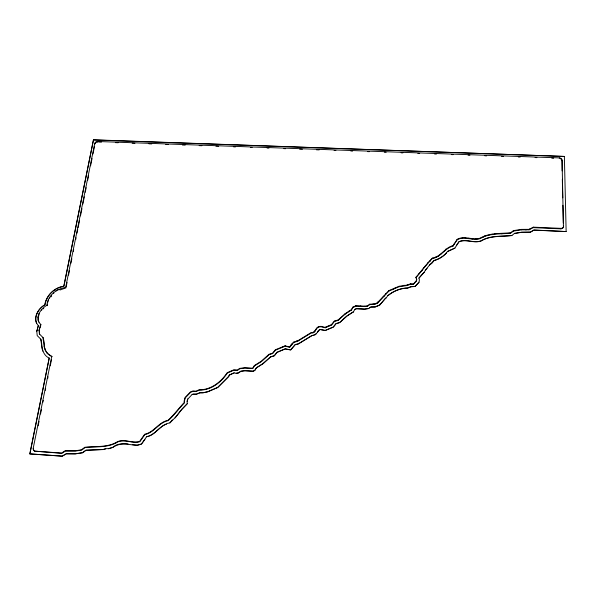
<?xml version="1.0" encoding="UTF-8"?>
<svg xmlns="http://www.w3.org/2000/svg" width="596" height="596" viewBox="0 0 596 596"><rect width="100%" height="100%" fill="white"/><g stroke="black" fill="none" stroke-linecap="round" stroke-linejoin="round"><path stroke-width="0.89" d="M376.612 303.498L388.927 290.602L399.067 286.289L406.926 285.134L410.525 283.815L413.468 283.912L416.552 280.567L413.43 284.337L410.488 284.247L406.897 285.558L399.044 286.713L388.912 291.027L377.678 303.051L374.735 304.34L369.781 304.608L367.516 306.195L364.856 306.575L355.931 306.143L352.899 307.536L351.387 310.084L345.196 314.07L338.215 320.335L334.386 321.497L331.57 324.991L325.192 327.778L321.006 326.735L318.569 327.025C315.768 328.269 315.679 331.897 312.863 332.911L311.47 332.829L297.717 341.24L293.597 342.529L289.626 347.319L285.171 346.187L275.449 350.165L272.677 353.547L269.131 354.635L261.398 361.593L254.44 365.922L252.801 368.559L244.881 368.075L239.793 368.745L237.558 370.384L233.863 370.205L227.344 373.051C221.131 382.379 211.096 390.365 199.213 390.142L196.263 391.475L193.03 391.334L190.675 392.272L185.267 397.86L184.32 401.451L184.514 402.74C178.934 408.595 174.248 415.159 168.258 420.597C158.76 422.475 154.349 432.614 144.903 434.551L139.851 441.71C132.826 443.983 125.249 438.939 117.956 441.852C108.092 448.08 96.232 446.322 85.131 447.551L81.719 450.092L75.632 451.045L65.396 451.06L61.932 453.34L35.328 451.202A2.891 2.533 -44.1 0 1 33.205 448.311L51.748 356.393C43.59 353.19 44.216 344.369 42.823 337.358L43.158 337.731L39.388 333.931L39.016 330.385L40.677 324.321L41.012 324.708C33.935 318.473 40.416 308.795 46.928 305.264C47.702 295.676 56.546 288.553 65.664 287.451L94.727 143.465A2.429 1.997 -21.3 0 1 97.476 141.49L559.428 157.895A2.607 2.168 9.7 0 1 562.065 160.168L563.414 226.629A2.689 2.302 12.9 0 1 560.791 228.834L533.129 227.642L529.084 229.818L521.299 229.862L513.357 231.084L510.645 233.178C500.364 234.31 489.361 233.021 480.182 238.601C472.516 241.127 464.478 235.673 457.162 239.756L453.005 246.096C444.676 248.055 441.025 257.196 432.338 258.552C426.401 264.438 421.588 271.232 416.045 277.52L416.693 279.941L416.082 277.088C421.633 270.785 426.453 263.991 432.391 258.098C441.092 256.749 444.743 247.593 453.079 245.634L457.244 239.294C464.56 235.204 472.606 240.665 480.287 238.132C489.472 232.552 500.484 233.841 510.779 232.708L513.491 230.615L521.44 229.385L529.241 229.341L533.286 227.165L560.97 228.357A2.689 2.302 12.9 0 0 563.6 226.152M377.678 303.051L377.685 302.634M377.767 305.852L379.794 304.861C388.272 295.355 387.415 295.772 379.794 304.996L375.16 307.022L370.839 307.074L369.684 307.864L370.839 306.94L375.16 306.88L377.767 305.718M378.035 302.202L378.035 301.792M382.356 297.575L382.364 297.158M383.898 296.562L383.906 296.145M385.828 293.932L385.843 293.515M419.025 282.206L415.092 286.333L410.89 286.676L407.694 287.965C400.579 288.032 393.144 291.109 387.914 295.616C393.36 291.288 400.542 288.129 407.686 288.106L410.882 286.818L415.084 286.475L419.025 282.206L419.413 279.874L418.928 278.079L424.024 272.439L418.928 278.079M388.912 291.027L388.927 290.602M392.123 289.82L392.146 289.395M393.628 289.179L393.651 288.755M394.723 288.65L394.738 288.226M395.64 287.995L395.655 287.57M399.044 286.713L399.067 286.289M404.125 285.618L404.148 285.186M406.897 285.558L406.926 285.134M407.947 284.977L407.977 284.553M410.488 284.247L410.525 283.815M413.43 284.337L413.468 283.912M416.045 277.52L416.082 277.088M419.115 273.795L419.159 273.363M421.99 270.822L422.035 270.383M423.391 268.491L423.436 268.044M424.948 266.703L424.993 266.263M47.404 304.258L47.248 305.659L46.928 305.264M427.071 268.289L425.604 269.973L429.537 265.004L434.082 260.467C438.894 259.178 443.461 256.205 446.501 252.831C443.215 256.72 438.88 259.2 434.067 260.616L431.921 263.261L429.537 265.004M427.533 263.387L427.585 262.94M430.141 261.301L430.2 260.854M38.323 325.61L36.855 331.108L38.323 325.61C32.05 318.785 37.913 308.557 44.827 304.78C46.197 295.422 54.474 287.406 63.779 286.251L93.475 139.799L564.375 156.435L566.14 231.553L533.845 230.153L530.351 232.239L521.582 232.343L514.594 233.423L521.634 232.187L530.403 232.082L533.897 229.996L566.14 231.553M36.661 323.509C33.696 316.856 38.554 308.393 44.931 304.914C46.302 295.556 54.579 287.54 63.876 286.385L93.475 139.799M432.338 258.552L432.391 258.098M436.056 257.092L436.116 256.638M438.44 256.235L438.5 255.781M440.705 254.693L440.764 254.239M444.467 251.169L444.534 250.715M445.726 249.538L445.793 249.083M454.897 248.107L447.566 251.482L454.897 248.107L458.987 241.656C466.035 238.489 473.745 243.518 481.084 240.851C490.359 235.211 501.467 236.649 511.845 235.427L511.8 235.584C501.43 236.806 490.322 235.368 481.047 241.007C473.716 243.675 466.012 238.646 458.957 241.812L456.283 245.634M451.276 246.714L451.351 246.252M453.005 246.096L453.079 245.634M453.973 244.449L454.048 243.988M457.162 239.756L457.244 239.294M416.515 280.999L416.738 279.509M462.317 238.005L462.399 237.543M465.305 238.139L465.394 237.677M468.188 238.698L468.277 238.229M38.144 425.857L39.06 421.305M40.528 414.034L41.444 409.489M42.912 402.211L43.277 400.393M45.296 390.395L45.661 388.577M47.68 378.572L48.045 376.754M50.243 365.847L51.524 359.477M66.149 286.959L67.065 282.407M68.54 275.121L69.456 270.562M70.924 263.276L71.84 258.724M73.308 251.438L73.681 249.62M75.699 239.599L76.064 237.782M76.981 233.23L77.718 229.587M78.083 227.761L79.551 220.475M80.475 215.923L81.943 208.637M82.859 204.085L84.327 196.799M85.25 192.247L86.167 187.695M87.634 180.409L88.551 175.85M90.57 165.837L92.045 158.551M92.961 153.999L94.429 146.713M472.039 239.182L472.136 238.713M29.8 453.809L49.222 358.017L29.919 453.899L62.282 456.201L66.327 453.832L75.297 453.884L82.673 452.766L85.988 450.293L103.16 449.57L105.693 448.781L103.063 449.481L85.884 450.203L82.568 452.669L75.193 453.794L66.216 453.735L62.178 456.111L29.919 453.899M39.627 333.425L39.247 329.26M475.809 239.316L475.906 238.847M477.925 238.929L478.029 238.46M480.182 238.601L480.287 238.132M483.565 237.104L483.669 236.634M484.704 236.277L484.816 235.807M489.338 234.936L489.45 234.466M492.616 234.69L492.728 234.213M494.695 234.012L494.807 233.535M187.084 401.413C188.969 395.17 186.22 402.464 187.449 403.492L181.624 409.646L175.105 417.856L181.556 409.541L187.449 403.492M184.514 402.74L184.127 401.13L185.065 397.532L190.482 391.937L192.843 391.006L196.084 391.147L199.034 389.806C210.924 390.037 220.974 382.036 227.188 372.701L233.721 369.855L237.417 370.034L239.652 368.388L244.747 367.725L252.674 368.209L254.313 365.564L261.279 361.236L269.019 354.27L272.573 353.182L275.352 349.792L285.082 345.814L289.537 346.947L293.508 342.156L297.642 340.86L311.403 332.441L312.803 332.523C315.612 331.51 315.709 327.882 318.51 326.638L320.953 326.347L325.14 327.383L331.525 324.596L334.341 321.102L338.178 319.933L345.166 313.667L351.357 309.682L352.877 307.126L355.909 305.733L364.841 306.165L367.501 305.785L369.773 304.198L374.735 303.93L376.612 303.088M501.892 233.908L502.011 233.431M510.645 233.178L510.779 232.708M38.04 320.045L38.367 320.425L38.263 317.363L39.075 314.464M513.357 231.084L513.491 230.615M40.059 327.994L40.774 325.528M521.299 229.862L521.44 229.385M525.925 229.981L526.074 229.505M529.084 229.818L529.241 229.341M529.501 229.423L529.658 228.946M533.129 227.642L533.286 227.165M559.272 158.357L559.428 157.895M562.125 170.91L562.065 160.168M564.375 156.435L93.557 139.971M560.791 228.834L560.97 228.357M317.407 332.493L317.959 331.078L319.776 329.394L325.252 330.385L333.261 327.025L336.002 323.613L339.675 322.488L346.902 315.962L353.361 311.864L346.909 316.096L339.69 322.622L336.017 323.74L333.276 327.152L325.274 330.519L319.791 329.521L315.388 334.706L312.162 335.511L298.402 343.929L295.169 344.741L290.692 349.979L285.216 348.958L277.125 352.355L274.287 355.834L270.569 356.967L263.082 363.672L256.399 367.903L254.797 370.481L253.091 371.271L244.881 370.779L240.836 371.308L238.534 372.954L236.195 373.29L234.131 372.873L229.341 374.966L228.663 376.419L217.696 387.4L207.788 391.676L203.042 392.704L199.794 392.742L196.427 394.105L193.335 393.971L192.143 394.44L187.77 399.141M236.195 373.29L238.482 372.843L240.791 371.189L244.837 370.66L253.054 371.159L254.76 370.362L256.355 367.784L263.037 363.553L270.532 356.848L274.249 355.715L277.095 352.236L285.186 348.831L290.662 349.852L295.139 344.615L298.38 343.803L312.14 335.384L313.31 335.444L316.543 333.551M192.143 394.44L196.494 394.217L199.854 392.853L203.102 392.816L207.848 391.788L217.756 387.512L228.715 376.538L229.393 375.085L234.131 372.873M353.368 311.999L354.836 309.384L356.49 308.624L364.655 309.056L368.641 308.527L364.663 309.19L356.497 308.758L354.836 309.384M424.009 272.581L425.618 269.832M35.328 451.202L61.604 453.064L65.068 450.785L75.319 450.77L81.406 449.816L84.826 447.276C95.941 446.046 107.816 447.797 117.688 441.569C124.989 438.649 132.565 443.7 139.606 441.427L144.664 434.26C154.118 432.323 158.536 422.169 168.035 420.292C174.039 414.846 178.726 408.275 184.313 402.419M128.088 443.901C123.841 443.543 118.5 444.05 114.432 446.404C111.877 448.49 103.324 449.913 112.935 447.276C121.435 439.699 132.394 447.663 141.52 444.05L146.601 436.734C155.951 434.67 160.257 424.427 169.875 422.892L175.03 417.751M385.843 298.432L387.922 295.474M132.29 444.661L137.266 445.406L141.438 443.96L144.925 439.483M446.501 252.831L447.589 251.326M146.601 436.734C154.848 435.579 159.095 426.408 166.545 424.091M50.66 297.076L51.666 296.026L51.345 295.616M511.8 235.584L514.646 233.267M368.641 308.661L369.676 307.73M105.596 448.691L108.785 448.617M98.66 142.042L101.454 142.146M115.408 142.638L118.202 142.742M132.156 143.234L134.949 143.331M148.903 143.83L151.697 143.927M165.658 144.426L168.445 144.523M182.406 145.022L185.192 145.119M199.153 145.618L201.947 145.715M215.901 146.214L218.695 146.311M233.58 146.839L235.442 146.907M250.327 147.435L252.19 147.503M267.075 148.031L268.938 148.099M283.83 148.627L285.685 148.695M299.646 149.194L302.44 149.291M316.394 149.79L319.188 149.887M334.073 150.416L335.935 150.483M350.82 151.011L352.683 151.079M367.568 151.607L369.431 151.675M384.316 152.204L386.178 152.271M401.071 152.799L402.926 152.867M417.818 153.395L419.681 153.463M434.566 153.992L436.428 154.059M451.314 154.588L453.176 154.655M468.061 155.184L469.924 155.251M484.809 155.779L486.671 155.847M501.564 156.376L503.419 156.443M518.311 156.971L520.174 157.039M535.059 157.567L536.922 157.635M551.807 158.163L553.669 158.231M47.121 353.048L52.076 356.751L51.748 356.393M49.334 358.136C41.958 354.948 41.832 346.194 40.752 339.131C42.346 342.894 41.318 347.937 42.845 351.2M33.205 448.311L33.562 448.587A2.883 2.533 -44.1 0 0 35.685 451.477M40.863 339.258L37.22 335.615L36.743 330.981M45.058 349.845L47.449 353.406M44.044 346.73L44.372 347.095L44.268 342.618L43.344 338.543M39.388 333.931L39.716 334.311M39.016 330.385L39.351 330.765M38.666 321.765L39.001 322.145M37.928 316.975L38.263 317.363M38.949 313.354L39.284 313.742M41.497 309.48L41.824 309.875M41.392 309.615L41.72 310.009M43.441 308.46L43.769 308.855M47.24 302.455L47.561 302.85L48.544 299.773L48.224 299.371M49.334 297.732L49.654 298.134M53.528 293.001L53.849 293.411M55.853 290.528L56.166 290.937M57.611 289.663L57.924 290.073M59.704 289.589L60.01 290.006L65.97 287.868L65.664 287.451M169.875 422.892L172.408 419.942M94.727 143.465L94.98 143.979A2.429 1.997 -21.3 0 1 96.165 142.414M97.476 141.49L97.729 142.012M44.625 347.87L45.393 350.21M282.809 346.559L282.906 346.932M285.082 345.814L285.171 346.187M289.537 346.947L289.626 347.319M290.125 346.403L290.207 346.775M290.662 345.054L290.751 345.427M291.936 343.721L292.025 344.093M293.508 342.156L293.597 342.529M296.696 340.808L296.778 341.188M297.642 340.86L297.717 341.24M311.403 332.441L311.47 332.829M312.803 332.523L312.863 332.911M313.742 332.121L313.801 332.508M314.494 331.376L314.554 331.763M315.008 330.832L315.068 331.22M315.597 329.342L315.656 329.73M318.51 326.638L318.569 327.025M320.953 326.347L321.006 326.735M325.55 327.226L325.602 327.621M325.14 327.383L325.192 327.778M326.236 326.832L326.288 327.226M327.725 326.288L327.77 326.675M329.186 325.505L329.23 325.893M331.525 324.596L331.57 324.991M334.341 321.102L334.386 321.497M338.178 319.933L338.215 320.335M340.644 317.512L340.674 317.914M345.166 313.667L345.196 314.07M349.167 310.859L349.196 311.261M351.357 309.682L351.387 310.084M352.877 307.126L352.899 307.536M355.909 305.733L355.931 306.143M360.759 305.919L360.774 306.329M364.841 306.165L364.856 306.575M562.319 179.269L562.751 197.842M562.922 205.27L563.324 222.919M367.501 305.785L367.516 306.195M368.023 305.39L368.03 305.8M369.773 304.198L369.781 304.608M373.133 303.714L373.133 304.124M374.735 303.93L374.735 304.34M96.843 142.124A2.429 1.997 -21.3 0 1 97.52 142.012M560.441 158.707A2.6 2.168 9.7 0 1 561.886 160.696"/></g></svg>
